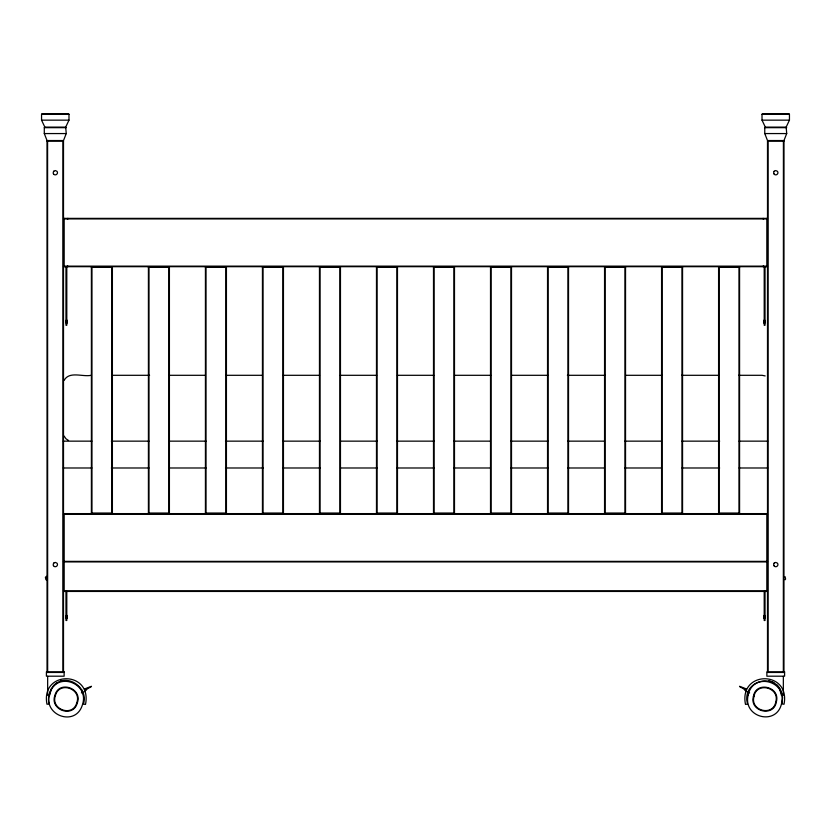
<?xml version="1.0" encoding="UTF-8"?>
<svg xmlns="http://www.w3.org/2000/svg" width="831" height="831" viewBox="0 0 831 831"><rect width="100%" height="100%" fill="white"/><g stroke="black" fill="none" stroke-linecap="round" stroke-linejoin="round"><path stroke-width="1.25" d="M49.538 695.454L51.48 688.484M66.241 133.562L63.499 140.543L47.035 140.543L44.292 133.562L44.292 127.673L44.843 127.122L65.691 127.122L66.241 133.562L44.292 133.562M786.708 133.562L783.965 140.543L767.501 140.543L764.759 133.562L764.759 127.673L765.309 127.122L786.157 127.122L786.708 133.562L764.759 133.562M65.691 127.122L68.983 120.152L68.983 114.252L68.298 113.702L42.236 113.702L41.55 114.252L41.55 120.152L44.843 127.122M786.157 127.122L789.45 120.152L789.45 114.252L788.764 113.702L762.702 113.702L762.017 114.252L762.017 120.152L765.309 127.122M64.122 380.38C69.337 370.751 82.778 377.201 91.192 375.3M53.922 685.139C49.652 690.374 47.357 697.282 49.06 703.982L46.972 704.221C40.366 670.118 92.418 670.347 85.51 704.397L83.422 704.127C89.135 687.351 66.033 671.832 53.745 685.772M45.934 576.672L45.393 577.368L45.934 579.778M785.066 579.778L785.607 579.072L785.066 576.672M67.342 218.927L67.882 218.376L67.882 218.927M67.342 514.16L67.882 513.61L67.882 514.16M763.658 266.138L763.118 266.689L763.118 266.138M62.948 672.456L62.948 140.543L63.499 141.093L63.499 672.456L47.035 672.456L47.035 141.093L47.585 140.543L47.658 672.518M64.049 218.376L63.499 218.927L767.501 218.927L766.951 218.376L64.049 218.376L64.049 266.689L766.951 266.689L767.501 266.138L63.499 266.138L64.049 266.689M91.4 267.239L91.95 266.689L91.95 513.61L91.4 513.059L91.4 267.239L112.393 267.239L112.393 513.059L111.842 513.61L111.842 266.689L112.393 267.239M148.417 267.239L148.967 266.689L148.967 513.61L148.417 513.059L148.417 267.239L169.41 267.239L169.41 513.059L168.859 513.61L168.859 266.689L169.41 267.239M205.434 267.239L205.984 266.689L205.984 513.61L205.434 513.059L205.434 267.239L226.427 267.239L226.427 513.059L225.876 513.61L225.876 266.689L226.427 267.239M262.451 267.239L263.001 266.689L263.001 513.61L262.451 513.059L262.451 267.239L283.444 267.239L283.444 513.059L282.893 513.61L282.893 266.689L283.444 267.239M64.049 513.61L63.499 514.16L767.501 514.16L766.951 513.61L64.049 513.61L64.049 591.443L766.951 591.443L767.501 590.903L63.499 590.903L64.049 591.443M319.468 267.239L320.018 266.689L320.018 513.61L319.468 513.059L319.468 267.239L340.461 267.239L340.461 513.059L339.91 513.61L339.91 266.689L340.461 267.239M376.485 267.239L377.035 266.689L377.035 513.61L376.485 513.059L376.485 267.239L397.467 267.239L397.467 513.059L396.927 513.61L396.927 266.689L397.467 267.239M433.502 267.239L434.052 266.689L434.052 513.61L433.502 513.059L433.502 267.239L454.484 267.239L454.484 513.059L453.944 513.61L453.944 266.689L454.484 267.239M490.519 267.239L491.069 266.689L491.069 513.61L490.519 513.059L490.519 267.239L511.501 267.239L511.501 513.059L510.961 513.61L510.961 266.689L511.501 267.239M547.536 267.239L548.086 266.689L548.086 513.61L547.536 513.059L547.536 267.239L568.518 267.239L568.518 513.059L567.978 513.61L567.978 266.689L568.518 267.239M604.553 267.239L605.103 266.689L605.103 513.61L604.553 513.059L604.553 267.239L625.535 267.239L625.535 513.059L624.985 513.61L624.985 266.689L625.535 267.239M783.342 672.518L783.415 140.543L783.965 141.093L783.965 672.456L767.501 672.456L767.501 141.093L768.052 140.543L768.052 672.456M661.569 267.239L662.12 266.689L662.12 513.61L661.569 513.059L661.569 267.239L682.552 267.239L682.552 513.059L682.002 513.61L682.002 266.689L682.552 267.239M718.586 267.239L719.137 266.689L719.137 513.61L718.586 513.059L718.586 267.239L739.569 267.239L739.569 513.059L739.019 513.61L739.019 266.689L739.569 267.239M55.023 684.256L57.1 682.583M53.641 171.269L55.272 170.552L56.903 171.269A2.109 2.109 0 0 1 57.173 173.772L56.56 174.437A2.233 2.233 0 0 1 53.973 174.437L53.371 173.772M53.641 563.117L55.272 562.41L56.903 563.117A2.109 2.109 0 0 1 57.173 565.631L56.56 566.295A2.233 2.233 0 0 1 53.973 566.295L53.371 565.631M774.097 171.269L775.728 170.552L777.359 171.269A2.109 2.109 0 0 1 777.629 173.772L777.027 174.437A2.233 2.233 0 0 1 774.44 174.437L773.827 173.772M774.097 563.117L775.728 562.41L777.359 563.117A2.109 2.109 0 0 1 777.629 565.631L777.027 566.295A2.233 2.233 0 0 1 774.44 566.295L773.827 565.631M744.732 689.792L746.238 688.868L739.548 686.292L740.369 687.206A11.291 11.291 0 0 1 744.669 689.74L745.116 690.177A11.291 11.291 0 0 1 746.3 691.652M81.386 692.929L83.588 692.078M60.798 680.984L62.398 680.766M41.55 114.252L68.983 114.252M762.017 114.252L789.45 114.252M41.55 120.152L68.983 120.152M762.017 120.152L789.45 120.152M44.292 127.673L66.241 127.673M764.759 127.673L786.708 127.673M47.035 141.093L63.499 141.093M767.501 141.093L783.965 141.093M65.971 321.732L66.792 321.732M764.208 321.732L765.029 321.732M111.956 375.3L149.58 375.3M169.046 375.3L205.371 375.3M226.136 375.3L262.461 375.3M283.226 375.3L319.561 375.3M340.315 375.3L376.651 375.3M397.405 375.3L433.74 375.3M454.505 375.3L490.83 375.3M511.595 375.3L547.92 375.3M567.386 375.3L605.01 375.3M625.774 375.3L662.11 375.3M681.565 375.3L719.199 375.3M738.655 375.3L762.017 375.3L765.164 375.924M63.353 441.147L91.888 441.147M111.344 441.147L148.957 441.147M169.711 441.147L206.026 441.147M225.481 441.147L263.095 441.147M282.55 441.147L320.164 441.147M340.918 441.147L377.232 441.147M396.688 441.147L434.312 441.147M453.768 441.147L490.082 441.147M510.836 441.147L548.45 441.147M567.905 441.147L604.22 441.147M624.974 441.147L661.289 441.147M682.043 441.147L719.656 441.147M739.112 441.147L767.647 441.147M63.353 467.988L91.888 467.988M111.344 467.988L148.957 467.988M169.711 467.988L206.026 467.988M225.481 467.988L263.095 467.988M282.55 467.988L320.164 467.988M340.918 467.988L377.232 467.988M396.688 467.988L434.312 467.988M453.768 467.988L490.082 467.988M510.836 467.988L548.45 467.988M567.905 467.988L604.22 467.988M624.974 467.988L661.289 467.988M682.043 467.988L719.656 467.988M739.112 467.988L767.647 467.988M91.4 513.059L112.393 513.059M148.417 513.059L169.41 513.059M205.434 513.059L226.427 513.059M262.451 513.059L283.444 513.059M319.468 513.059L340.461 513.059M376.485 513.059L397.467 513.059M433.502 513.059L454.484 513.059M490.519 513.059L511.501 513.059M547.536 513.059L568.518 513.059M604.553 513.059L625.535 513.059M661.569 513.059L682.552 513.059M718.586 513.059L739.569 513.059M65.971 616.966L66.792 616.966M764.208 616.966L765.029 616.966M768.602 680.766L770.763 681.223M747.412 692.078L749.614 692.929M772.29 681.887L773.9 682.583M86.268 689.792L84.762 688.868L91.452 686.292L90.631 687.206A11.291 11.291 0 0 0 86.331 689.74L85.884 690.177A11.291 11.291 0 0 0 84.7 691.652M68.578 440.523L65.909 438.737L64.122 436.067M763.658 218.927L763.118 218.376L763.118 218.927M763.658 514.16L763.118 513.61L763.118 514.16M67.342 266.138L67.882 266.689L67.882 266.138M777.078 685.139L779.52 688.484L781.462 695.454M81.708 689.792L83.391 694.124M783.342 676.309L783.342 695.277M766.951 218.376L766.951 266.689M766.951 513.61L766.951 591.443M765.029 266.709L765.029 325.253L764.208 325.253L764.208 266.709M765.029 591.371L765.029 620.487L764.208 620.487L764.208 591.371M764.759 320.195L764.759 323.259M764.759 615.428L764.759 618.493M763.938 320.195L763.938 323.259M763.938 615.428L763.938 618.493M67.062 320.195L67.062 323.259M67.062 615.428L67.062 618.493M66.792 266.709L66.792 325.253L65.971 325.253L65.971 266.709M66.792 591.371L66.792 620.487L65.971 620.487L65.971 591.371M66.241 320.195L66.241 323.259M66.241 615.428L66.241 618.493M47.658 676.309L47.658 695.277M47.024 576.101L47.024 580.35M773.993 173.772A2.109 2.109 0 0 1 774.263 171.269M773.993 565.631A2.109 2.109 0 0 1 774.263 563.117M53.537 173.772A2.109 2.109 0 0 1 53.807 171.269M53.537 565.631A2.109 2.109 0 0 1 53.807 563.117M748.129 695.225C742.675 717.704 777.172 726.398 781.649 703.057C787.102 680.589 752.606 671.884 748.129 695.225M753.405 696.461C749.188 711.585 773.858 717.672 776.372 701.821C780.589 686.697 755.919 680.61 753.405 696.461M753.946 696.586C749.926 711.004 773.432 716.789 775.832 701.696C779.852 687.279 756.345 681.493 753.946 696.586M782.563 697.915L781.94 703.982L784.028 704.221C790.634 670.118 738.582 670.347 745.49 704.397L747.578 704.127C740.483 678.543 780.849 670.783 782.563 697.915M49.746 693.656C42.433 715.418 75.922 727.53 82.477 704.626C89.8 682.864 56.3 670.752 49.746 693.656M54.898 695.391C49.424 710.006 73.388 718.483 77.325 702.891C82.799 688.276 58.835 679.81 54.898 695.391M55.428 695.568C50.213 709.497 73.045 717.558 76.795 702.714C82.009 688.785 59.178 680.724 55.428 695.568M767.501 561.372L766.951 561.922L64.049 561.922L63.499 561.372L767.501 561.372M64.132 671.905L46.401 671.905L46.401 676.195L64.132 676.195L64.132 671.905M784.599 671.905L766.868 671.905L766.868 676.195L784.599 676.195L784.599 671.905"/></g></svg>
